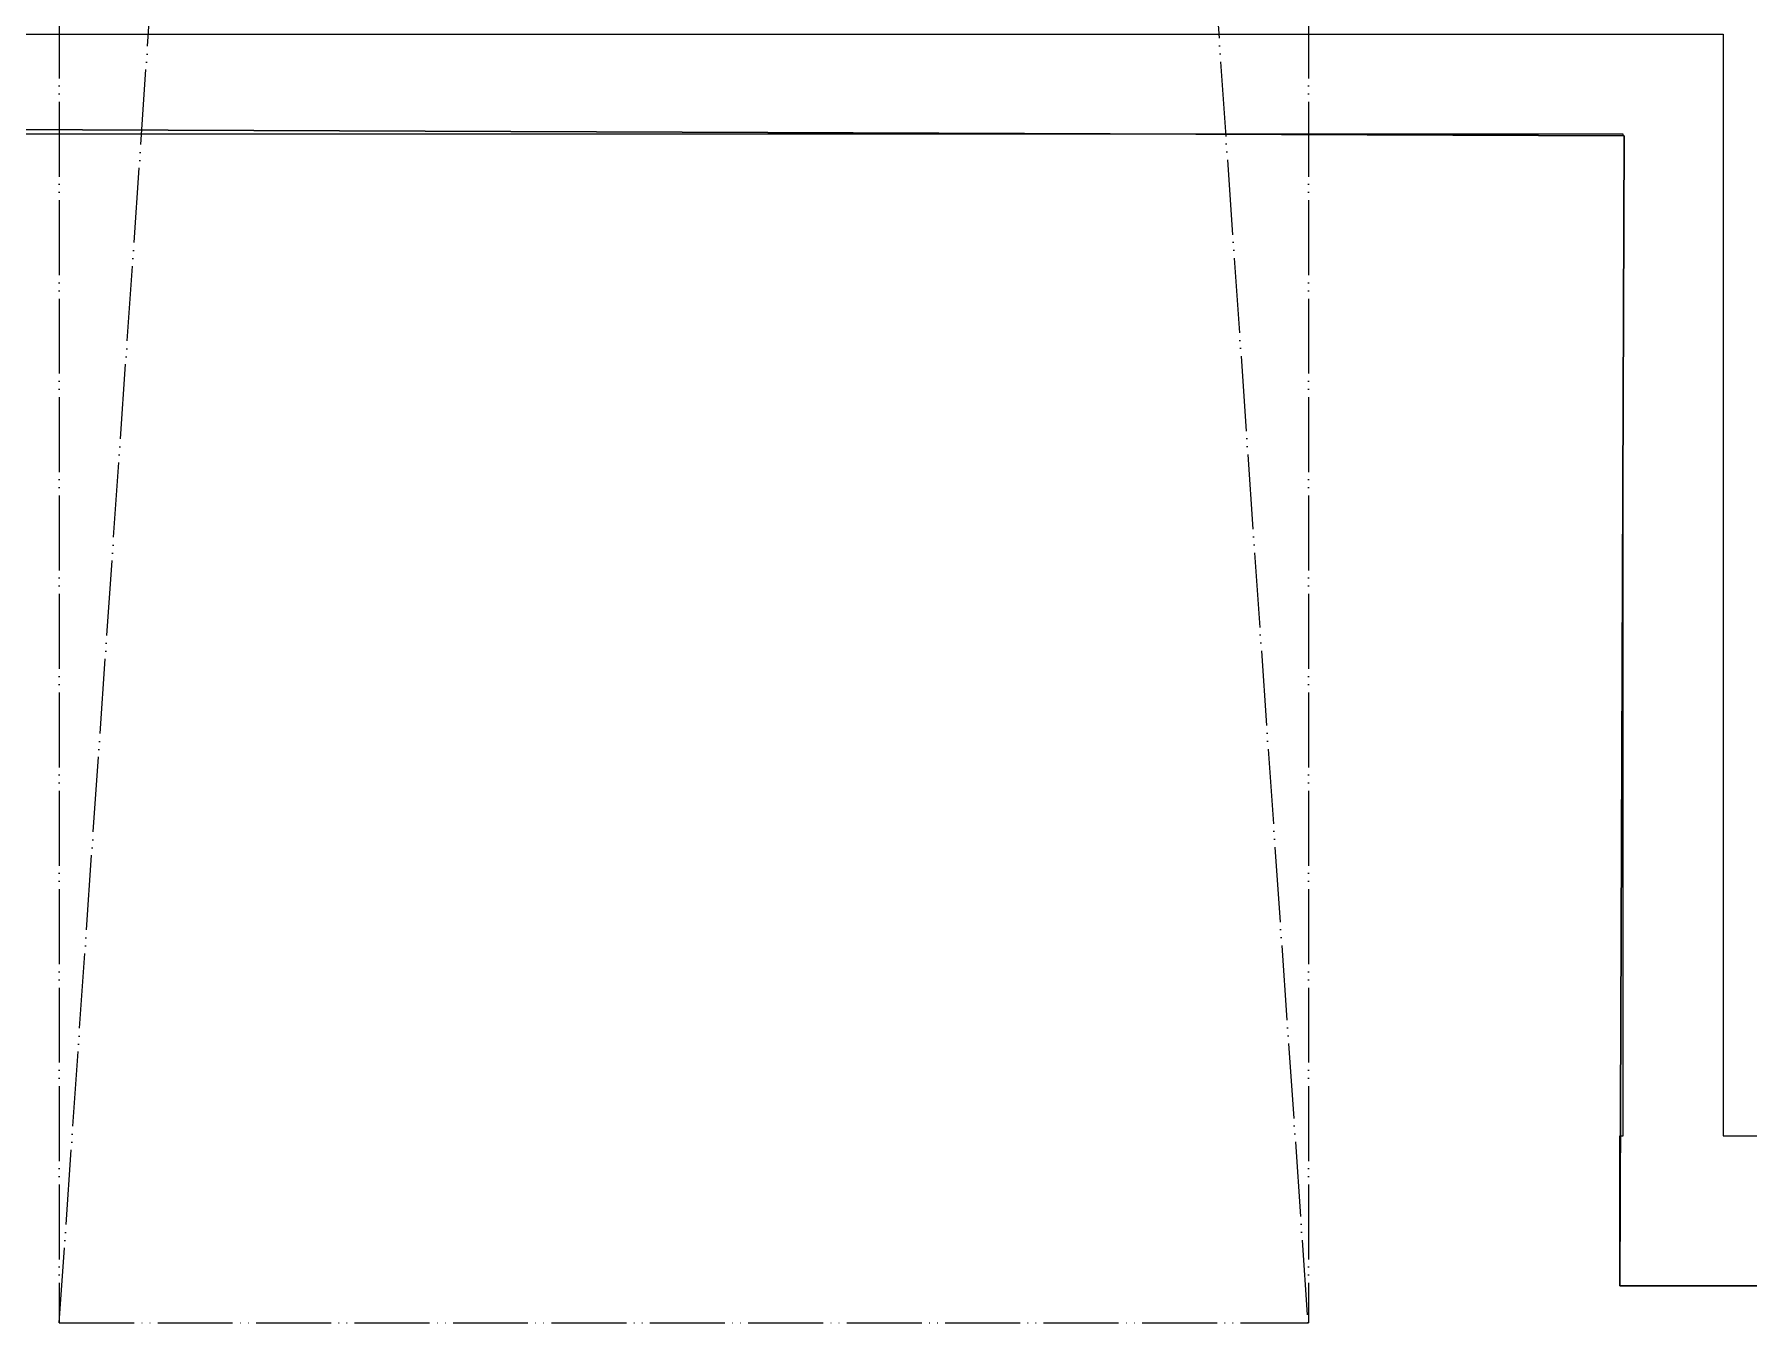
# Model space of a CAD drawing. Header units: millimetres. Extents: x -13069 to 207500, y -71366 to 56785.
# Drawn here: x 7226.1 to 7569.2, y 8797.8 to 9055.7 of the extents above; entities that cross this region are included whole.
import ezdxf

# ---------------------------------------------------------------- set-up
doc = ezdxf.new("R2010")
doc.units = ezdxf.units.MM
doc.linetypes.add('ADSK_Штрихпунктирная 2 точки_ш15 п1_5 п1_5 п1_5', pattern=[19.5, 15, -1.5, 0, -1.5, 0, -1.5])
doc.layers.add('Линии', color=7, linetype='Continuous', lineweight=9, true_color=0x00a600)
doc.layers.add('Стены несущие', color=7, linetype='Continuous', lineweight=30)
doc.layers.add('Стены отделка', color=7, linetype='Continuous', lineweight=30)

msp = doc.modelspace()

# ---------------------------------------------------------------- linework, layer by layer
at = {"layer": 'Линии', "color": 7, "linetype": 'ADSK_Штрихпунктирная 2 точки_ш15 п1_5 п1_5 п1_5'}
for p, q in [((7231.078, 12410.876), (7480.954, 8797.821)), ((7231.078, 8797.821), (7481.078, 12410.876)), ((7231.078, 12410.876), (7231.078, 8797.821)), ((7481.078, 12410.876), (7481.078, 8797.821)), ((7231.078, 8797.821), (7481.078, 8797.821))]:
    msp.add_line(p, q, dxfattribs=at)
at = {"layer": 'Стены несущие'}
for p, q in [((7164.278, 9036.869), (7544.275, 9035.354)), ((7544.275, 9035.354), (7543.357, 8805.209)), ((7543.357, 8805.209), (8346, 8805.209))]:
    msp.add_line(p, q, dxfattribs=at)
at = {"layer": 'Стены отделка', "lineweight": 9}
for p, q in [((7144.087, 9055.694), (7564.087, 9055.694)), ((7564.087, 9055.694), (7564.087, 8835.209)), ((7544.087, 9035.694), (7144.087, 9035.694)), ((7544.087, 9035.355), (7544.087, 9035.694)), ((7544.087, 8835.209), (7544.087, 8988.105)), ((7543.357, 8805.209), (7543.357, 8835.209)), ((7543.357, 8835.209), (7544.087, 8835.209)), ((7564.087, 8835.209), (8346, 8835.209))]:
    msp.add_line(p, q, dxfattribs=at)

doc.saveas('drawing.dxf')
